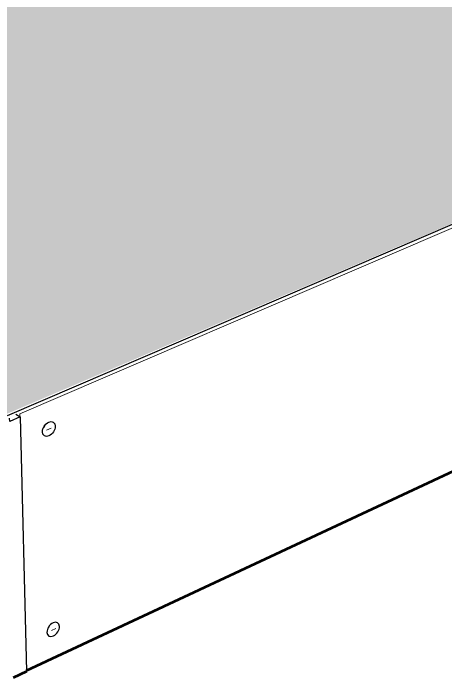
# Model space of a CAD drawing. Header units: metres. Extents: x -0.7 to 7.4, y 0 to 11.2.
# Drawn here: x 1.925 to 3.472, y 1.166 to 3.544 of the extents above; entities that cross this region are included whole.
import ezdxf

# ---------------------------------------------------------------- set-up
doc = ezdxf.new("R2010")
doc.units = ezdxf.units.M
doc.header["$MEASUREMENT"] = 0
doc.layers.add('PDF_Geometry', color=7, linetype='Continuous')

msp = doc.modelspace()

# ---------------------------------------------------------------- hatches: boundary and pattern name
at = {"layer": 'PDF_Geometry', "true_color": 0xc6c8ca, "transparency": 33554559}
for points in [[(3.4267, 4.3059), (3.4403, 4.3108), (5.1107, 3.489), (1.9001, 2.1151), (0.3424, 3.1764)], [(3.4267, 4.3003), (3.4403, 4.3053), (5.1107, 3.4834), (1.9001, 2.1096), (0.3424, 3.1708)]]:
    msp.add_hatch(color=9, dxfattribs=at).paths.add_polyline_path(points)

# ---------------------------------------------------------------- linework, layer by layer
at = {"layer": 'PDF_Geometry', "lineweight": 25}
for points in [[(5.1124, 3.4834), (1.9028, 2.1032)], [(1.9338, 2.1097), (1.9491, 2.0994), (1.9121, 2.0834), (1.9117, 2.0949)], [(1.9491, 2.0994), (1.9726, 1.1883)], [(2.0313, 2.0591), (2.0332, 2.0609), (2.0349, 2.0628), (2.0365, 2.065), (2.0379, 2.0671), (2.0393, 2.0694), (2.0405, 2.0717), (2.0415, 2.0741)], [(2.0518, 1.3484), (2.0528, 1.3497), (2.0537, 1.351)]]:
    msp.add_lwpolyline(points, dxfattribs=at)
at = {"layer": 'PDF_Geometry', "lineweight": 18}
for points in [[(5.0956, 3.4637), (1.9477, 2.11), (1.948, 2.1001)], [(2.0436, 2.0517), (2.0601, 2.0594)], [(2.061, 1.3347), (2.0775, 1.3424)]]:
    msp.add_lwpolyline(points, dxfattribs=at)
at = {"layer": 'PDF_Geometry', "lineweight": 53}
for points in [[(1.9726, 1.1911), (5.0297, 2.6207)], [(1.9726, 1.1883), (1.9248, 1.1658)]]:
    msp.add_lwpolyline(points, dxfattribs=at)
at = {"layer": 'PDF_Geometry', "lineweight": 25}
for centre, major_axis, ratio, start_param, end_param in [((2.0519, 2.0561), (0.0164, 0.0241), 0.672227, 3.955758193326501, 10.23894350050609), ((2.0678, 1.3388), (0.0166, 0.0233), 0.651593, 3.998466, 10.281651)]:
    msp.add_ellipse(centre, major_axis=major_axis, ratio=ratio, start_param=start_param, end_param=end_param, dxfattribs=at)

doc.saveas('drawing.dxf')
